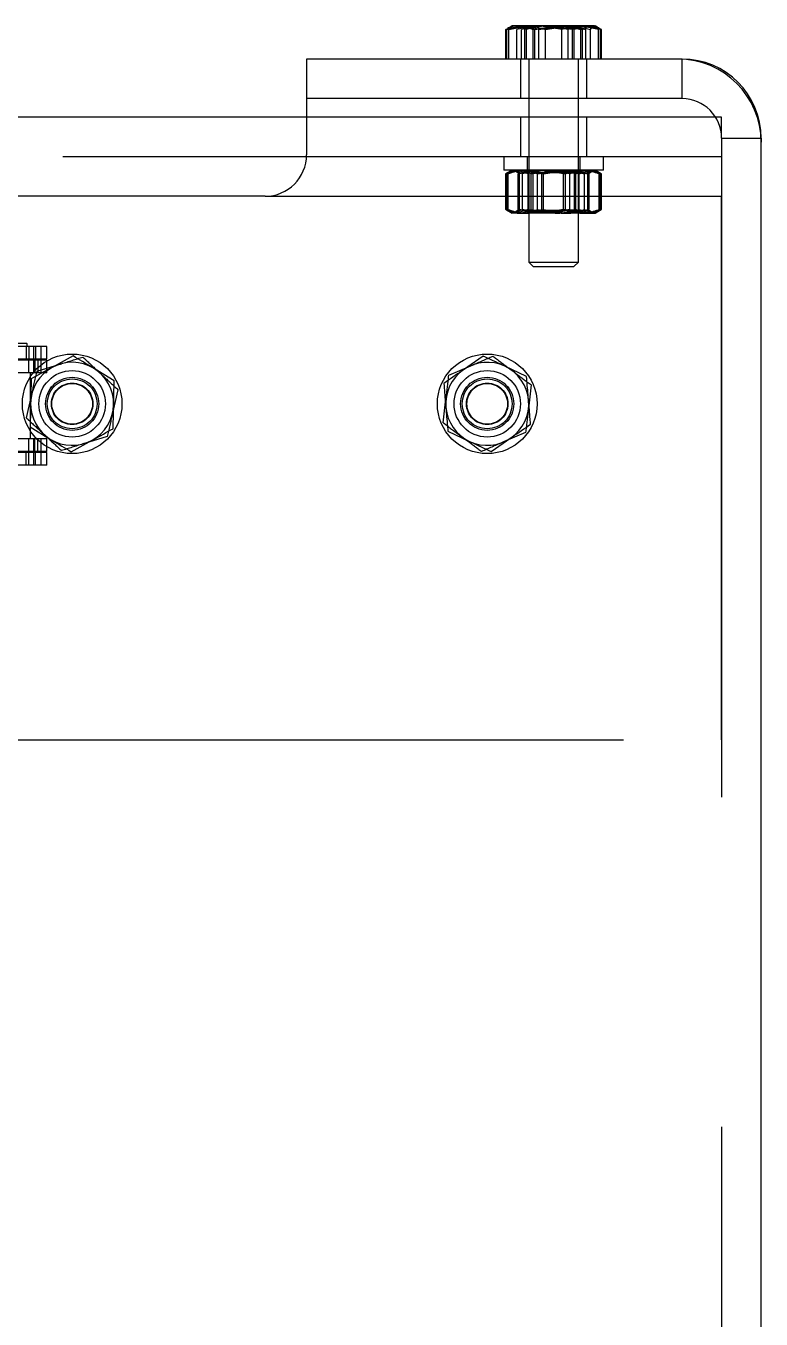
# Model space of a CAD drawing. Header units: metres. Extents: x 0 to 21025, y 0 to 14850.
# Drawn here: x 6456.7 to 6545.3, y 9191.4 to 9347.1 of the extents above; entities that cross this region are included whole.
import ezdxf

# ---------------------------------------------------------------- set-up
doc = ezdxf.new("R2010")
doc.units = ezdxf.units.M
doc.header["$LTSCALE"] = 25
doc.linetypes.add('HIDDEN2', pattern=[4.7625, 3.175, -1.5875])
doc.layers.add('SL4', color=4, linetype='Continuous')
doc.layers.add('ST1', color=7, linetype='HIDDEN2')

msp = doc.modelspace()

# ---------------------------------------------------------------- linework, layer by layer
at = {"layer": 'SL4'}
for p, q in [((6514.521, 9343.146), (6514.521, 9346.699)), ((6514.545, 9346.699), (6514.698, 9346.739)), ((6514.545, 9343.146), (6514.545, 9346.699)), ((6515.038, 9346.951), (6514.634, 9346.699)), ((6514.634, 9346.699), (6514.92, 9346.765)), ((6514.634, 9343.146), (6514.634, 9346.699)), ((6515.026, 9347.002), (6514.84, 9346.894)), ((6514.862, 9346.699), (6517.083, 9347.146)), ((6514.862, 9343.146), (6514.862, 9346.699)), ((6515.277, 9347.146), (6515.026, 9347.002)), ((6522.011, 9347.146), (6517.083, 9347.146)), ((6519.304, 9346.699), (6522.011, 9347.146)), ((6519.304, 9343.146), (6519.304, 9346.699)), ((6525.205, 9347.146), (6522.011, 9347.146)), ((6524.719, 9343.146), (6524.719, 9346.699)), ((6525.349, 9347.104), (6525.277, 9347.146)), ((6525.714, 9346.894), (6525.527, 9347.002)), ((6525.692, 9343.146), (6525.692, 9346.699)), ((6525.815, 9346.835), (6525.714, 9346.894)), ((6525.784, 9346.817), (6525.919, 9346.699)), ((6525.919, 9343.146), (6525.919, 9346.699)), ((6526.009, 9343.146), (6526.009, 9346.699)), ((6526.032, 9343.146), (6526.032, 9346.699)), ((6490.514, 9343.146), (6490.514, 9338.384)), ((6535.752, 9343.146), (6490.514, 9343.146)), ((6490.517, 9343.144), (6490.517, 9331.624)), ((6535.277, 9343.144), (6490.517, 9343.144)), ((6535.752, 9343.132), (6535.752, 9343.146)), ((6490.517, 9338.384), (6490.514, 9338.384)), ((6490.517, 9336.149), (5540.514, 9336.149)), ((6545.265, 9333.621), (6545.277, 9333.621)), ((6545.277, 9049.624), (6545.277, 9333.144)), ((6485.517, 9326.624), (6330.277, 9326.624)), ((6462.398, 9307.396), (6459.868, 9306.005)), ((6511.787, 9307.376), (6509.419, 9305.726)), ((6467.336, 9304.405), (6464.867, 9305.9)), ((6517.014, 9304.924), (6514.401, 9306.15)), ((6457.217, 9298.842), (6459.686, 9297.347)), ((6507.539, 9298.323), (6510.153, 9297.097)), ((6512.766, 9295.871), (6515.135, 9297.521)), ((6462.155, 9295.851), (6464.685, 9297.242))]:
    msp.add_line(p, q, dxfattribs=at)
for centre, radius, start, end in [((6535.277, 9333.144), 10, 0, 90), ((6535.752, 9333.621), 9.525, 0, 90), ((6485.517, 9331.624), 5, 270, 0), ((6462.277, 9301.624), 5, 118.79712, 178.79712), ((6462.277, 9301.624), 5, 58.79712, 118.79712), ((6462.277, 9301.624), 5, 358.79712, 58.79712), ((6512.277, 9301.624), 5, 124.86266, 184.86266), ((6512.277, 9301.624), 5, 64.86266, 124.86266), ((6512.277, 9301.624), 5, 4.86266, 64.86266), ((6462.277, 9301.624), 5, 178.79712, 238.79712), ((6462.277, 9301.624), 5, 298.79712, 358.79712), ((6512.277, 9301.624), 5, 184.86266, 244.86266), ((6512.277, 9301.624), 5, 304.86266, 4.86266), ((6512.277, 9301.624), 5, 244.86266, 304.86266), ((6462.277, 9301.624), 5, 238.79712, 298.79712)]:
    msp.add_arc(centre, radius, start, end, dxfattribs=at)
for points, knots in [([(6517.083, 9347.146), (6517.135, 9347.146), (6517.885, 9347.139), (6518.62, 9346.911), (6519.304, 9346.699)], [0, 0, 0, 0, 0.0702006, 1, 1, 1, 1]), ([(6522.011, 9347.146), (6522.075, 9347.146), (6522.99, 9347.139), (6523.886, 9346.911), (6524.719, 9346.699)], [0, 0, 0, 0, 0.0702006, 1, 1, 1, 1]), ([(6524.719, 9346.699), (6524.842, 9346.882), (6525.002, 9347.12), (6525.167, 9347.141), (6525.205, 9347.146)], [0, 0, 0, 0, 0.7681507, 1, 1, 1, 1]), ([(6525.205, 9347.146), (6525.335, 9347.09), (6525.5, 9347.018), (6525.658, 9346.755), (6525.692, 9346.699)], [0, 0, 0, 0, 0.7889992, 1, 1, 1, 1]), ([(6464.867, 9305.9), (6464.808, 9305.936), (6463.975, 9306.441), (6463.158, 9306.936), (6462.398, 9307.396)], [0, 0, 0, 0, 0.07020058, 1, 1, 1, 1]), ([(6514.401, 9306.15), (6514.339, 9306.179), (6513.456, 9306.593), (6512.591, 9306.999), (6511.787, 9307.376)], [0, 0, 0, 0, 0.0702006, 1, 1, 1, 1]), ([(6459.868, 9306.005), (6459.808, 9305.972), (6458.954, 9305.503), (6458.117, 9305.043), (6457.338, 9304.615)], [0, 0, 0, 0, 0.07020058, 1, 1, 1, 1]), ([(6509.419, 9305.726), (6509.362, 9305.687), (6508.563, 9305.13), (6507.779, 9304.584), (6507.05, 9304.076)], [0, 0, 0, 0, 0.0702006, 1, 1, 1, 1]), ([(6457.338, 9304.615), (6457.323, 9303.883), (6457.303, 9302.932), (6457.283, 9301.955), (6457.278, 9301.729)], [0, 0, 0, 0, 0.7681507, 1, 1, 1, 1]), ([(6467.276, 9301.519), (6467.28, 9301.745), (6467.301, 9302.722), (6467.321, 9303.674), (6467.336, 9304.405)], [0, 0, 0, 0, 0.2318493, 1, 1, 1, 1]), ([(6507.05, 9304.076), (6507.112, 9303.347), (6507.193, 9302.399), (6507.275, 9301.425), (6507.295, 9301.2)], [0, 0, 0, 0, 0.7681507, 1, 1, 1, 1]), ([(6517.259, 9302.047), (6517.239, 9302.273), (6517.157, 9303.246), (6517.076, 9304.195), (6517.014, 9304.924)], [0, 0, 0, 0, 0.2318493, 1, 1, 1, 1]), ([(6457.278, 9301.729), (6457.262, 9300.958), (6457.241, 9299.98), (6457.221, 9299.041), (6457.217, 9298.842)], [0, 0, 0, 0, 0.78899924, 1, 1, 1, 1]), ([(6467.215, 9298.632), (6467.219, 9298.831), (6467.239, 9299.771), (6467.259, 9300.748), (6467.276, 9301.519)], [0, 0, 0, 0, 0.2110008, 1, 1, 1, 1]), ([(6507.295, 9301.2), (6507.36, 9300.431), (6507.443, 9299.458), (6507.523, 9298.521), (6507.539, 9298.323)], [0, 0, 0, 0, 0.7889992, 1, 1, 1, 1]), ([(6517.503, 9299.171), (6517.487, 9299.369), (6517.407, 9300.305), (6517.324, 9301.279), (6517.259, 9302.047)], [0, 0, 0, 0, 0.2110008, 1, 1, 1, 1]), ([(6515.135, 9297.521), (6515.191, 9297.56), (6515.991, 9298.117), (6516.775, 9298.663), (6517.503, 9299.171)], [0, 0, 0, 0, 0.07020058, 1, 1, 1, 1]), ([(6464.685, 9297.242), (6464.745, 9297.275), (6465.599, 9297.744), (6466.437, 9298.205), (6467.215, 9298.632)], [0, 0, 0, 0, 0.07020058, 1, 1, 1, 1]), ([(6459.686, 9297.347), (6459.745, 9297.311), (6460.579, 9296.806), (6461.396, 9296.312), (6462.155, 9295.851)], [0, 0, 0, 0, 0.07020058, 1, 1, 1, 1]), ([(6510.153, 9297.097), (6510.215, 9297.068), (6511.097, 9296.654), (6511.962, 9296.248), (6512.766, 9295.871)], [0, 0, 0, 0, 0.0702006, 1, 1, 1, 1])]:
    msp.add_open_spline(points, degree=3, knots=knots, dxfattribs=at)
at = {"layer": 'ST1'}
for p, q in [((6514.521, 9346.699), (6516.158, 9347.146)), ((6514.758, 9346.804), (6514.521, 9346.699)), ((6514.857, 9346.851), (6514.545, 9346.699)), ((6514.698, 9346.739), (6516.277, 9347.146)), ((6514.84, 9346.894), (6514.739, 9346.835)), ((6514.92, 9346.765), (6516.575, 9347.146)), ((6517.083, 9347.146), (6515.28, 9347.146)), ((6515.835, 9343.146), (6515.835, 9346.699)), ((6516.396, 9343.146), (6516.396, 9346.699)), ((6516.813, 9343.146), (6516.813, 9346.699)), ((6517.004, 9343.146), (6517.004, 9346.699)), ((6517.794, 9346.699), (6520.672, 9347.146)), ((6517.794, 9343.146), (6517.794, 9346.699)), ((6518.009, 9346.699), (6520.875, 9347.146)), ((6518.009, 9343.146), (6518.009, 9346.699)), ((6518.515, 9346.699), (6521.336, 9347.146)), ((6518.515, 9343.146), (6518.515, 9346.699)), ((6521.25, 9346.699), (6518.542, 9347.146)), ((6522.038, 9346.699), (6519.217, 9347.146)), ((6522.545, 9346.699), (6519.679, 9347.146)), ((6522.759, 9346.699), (6519.881, 9347.146)), ((6521.25, 9343.146), (6521.25, 9346.699)), ((6522.038, 9343.146), (6522.038, 9346.699)), ((6522.545, 9343.146), (6522.545, 9346.699)), ((6522.759, 9343.146), (6522.759, 9346.699)), ((6525.692, 9346.699), (6523.471, 9347.146)), ((6523.55, 9343.146), (6523.55, 9346.699)), ((6523.741, 9343.146), (6523.741, 9346.699)), ((6525.919, 9346.699), (6523.979, 9347.146)), ((6524.158, 9343.146), (6524.158, 9346.699)), ((6526.009, 9346.699), (6524.277, 9347.146)), ((6526.032, 9346.699), (6524.396, 9347.146)), ((6525.527, 9347.002), (6525.349, 9347.104)), ((6516.277, 9343.146), (6516.277, 9338.384)), ((6517.277, 9343.146), (6517.277, 9318.701)), ((6523.277, 9318.701), (6523.277, 9343.146)), ((6524.277, 9338.384), (6524.277, 9343.146)), ((6535.752, 9338.384), (6535.752, 9343.146)), ((6535.752, 9338.384), (6535.752, 9343.132)), ((6535.752, 9338.384), (6490.517, 9338.384)), ((6540.514, 9336.149), (6490.517, 9336.149)), ((6516.277, 9336.149), (6516.277, 9331.386)), ((6524.277, 9331.386), (6524.277, 9336.149)), ((6540.514, 9333.621), (6540.514, 9336.149)), ((6540.514, 9333.621), (6540.514, 9049.146)), ((6540.514, 9333.621), (6545.277, 9333.621)), ((6540.514, 9333.621), (6545.265, 9333.621)), ((6545.277, 9333.621), (6545.277, 9333.144)), ((6540.514, 9331.386), (5540.514, 9331.386)), ((6514.277, 9331.386), (6514.277, 9329.786)), ((6517.077, 9331.386), (6517.077, 9329.786)), ((6523.477, 9329.786), (6523.477, 9331.386)), ((6526.277, 9329.786), (6526.277, 9331.386)), ((6526.277, 9329.786), (6514.277, 9329.786)), ((6514.508, 9325.033), (6514.508, 9329.339)), ((6514.965, 9329.521), (6514.596, 9329.339)), ((6514.596, 9325.033), (6514.596, 9329.339)), ((6515.277, 9329.786), (6514.612, 9329.402)), ((6514.717, 9325.033), (6514.717, 9329.339)), ((6514.785, 9325.033), (6514.785, 9329.339)), ((6516.148, 9329.339), (6515.433, 9329.786)), ((6516.543, 9329.339), (6515.57, 9329.786)), ((6517.198, 9329.339), (6515.853, 9329.786)), ((6515.987, 9325.033), (6515.987, 9329.339)), ((6516.148, 9325.033), (6516.148, 9329.339)), ((6516.543, 9325.033), (6516.543, 9329.339)), ((6517.198, 9325.033), (6517.198, 9329.339)), ((6517.277, 9329.786), (6517.777, 9329.436)), ((6517.586, 9329.339), (6520.471, 9329.786)), ((6517.586, 9325.033), (6517.586, 9329.339)), ((6522.392, 9329.436), (6517.777, 9329.436)), ((6517.777, 9329.436), (6517.777, 9324.962)), ((6518.329, 9329.339), (6521.169, 9329.786)), ((6518.329, 9325.033), (6518.329, 9329.339)), ((6521.478, 9329.339), (6518.733, 9329.786)), ((6518.846, 9329.339), (6521.626, 9329.786)), ((6518.846, 9325.033), (6518.846, 9329.339)), ((6521.707, 9329.339), (6518.928, 9329.786)), ((6519.075, 9329.339), (6521.821, 9329.786)), ((6519.075, 9325.033), (6519.075, 9329.339)), ((6522.224, 9329.339), (6519.384, 9329.786)), ((6522.967, 9329.339), (6520.083, 9329.786)), ((6521.478, 9325.033), (6521.478, 9329.339)), ((6521.707, 9325.033), (6521.707, 9329.339)), ((6522.224, 9325.033), (6522.224, 9329.339)), ((6522.777, 9329.436), (6522.392, 9329.436)), ((6522.777, 9329.436), (6523.277, 9329.786)), ((6522.777, 9324.962), (6522.777, 9329.436)), ((6522.967, 9325.033), (6522.967, 9329.339)), ((6523.355, 9329.339), (6524.701, 9329.786)), ((6523.355, 9325.033), (6523.355, 9329.339)), ((6524.01, 9329.339), (6524.984, 9329.786)), ((6524.01, 9325.033), (6524.01, 9329.339)), ((6524.405, 9329.339), (6525.121, 9329.786)), ((6524.405, 9325.033), (6524.405, 9329.339)), ((6524.566, 9325.033), (6524.566, 9329.339)), ((6525.941, 9329.402), (6525.277, 9329.786)), ((6525.768, 9325.033), (6525.768, 9329.339)), ((6525.836, 9325.033), (6525.836, 9329.339)), ((6525.929, 9329.381), (6526.046, 9329.339)), ((6525.957, 9325.033), (6525.957, 9329.339)), ((6526.046, 9325.033), (6526.046, 9329.339)), ((6485.517, 9326.624), (6540.514, 9326.624)), ((6540.514, 9261.149), (6540.514, 9326.624)), ((6514.965, 9324.852), (6514.596, 9325.033)), ((6514.612, 9324.97), (6515.277, 9324.586)), ((6515.853, 9324.586), (6515.277, 9324.586)), ((6516.148, 9325.033), (6515.433, 9324.586)), ((6516.543, 9325.033), (6515.57, 9324.586)), ((6517.198, 9325.033), (6515.853, 9324.586)), ((6520.083, 9324.586), (6515.853, 9324.586)), ((6517.777, 9324.962), (6517.277, 9324.611)), ((6517.277, 9324.611), (6522.815, 9324.611)), ((6517.277, 9324.611), (6517.277, 9324.586)), ((6517.586, 9325.033), (6520.471, 9324.586)), ((6517.777, 9324.962), (6522.777, 9324.962)), ((6518.329, 9325.033), (6521.169, 9324.586)), ((6521.478, 9325.033), (6518.733, 9324.586)), ((6518.846, 9325.033), (6521.626, 9324.586)), ((6521.707, 9325.033), (6518.928, 9324.586)), ((6519.075, 9325.033), (6521.821, 9324.586)), ((6522.224, 9325.033), (6519.384, 9324.586)), ((6522.967, 9325.033), (6520.083, 9324.586)), ((6524.506, 9324.586), (6520.083, 9324.586)), ((6523.277, 9324.611), (6522.777, 9324.962)), ((6522.815, 9324.611), (6523.277, 9324.611)), ((6523.277, 9324.586), (6523.277, 9324.611)), ((6523.355, 9325.033), (6524.701, 9324.586)), ((6524.01, 9325.033), (6524.984, 9324.586)), ((6524.405, 9325.033), (6525.121, 9324.586)), ((6524.506, 9324.586), (6525.277, 9324.586)), ((6525.277, 9324.586), (6525.941, 9324.97)), ((6525.929, 9324.991), (6526.046, 9325.033)), ((6517.277, 9318.701), (6523.277, 9318.701)), ((6517.277, 9318.701), (6517.831, 9318.146)), ((6517.831, 9318.146), (6522.722, 9318.146)), ((6522.722, 9318.146), (6523.277, 9318.701)), ((6457.642, 9308.541), (6453.831, 9308.541)), ((6456.834, 9308.873), (6455.247, 9308.873)), ((6456.746, 9308.541), (6456.746, 9307.021)), ((6456.834, 9308.873), (6456.834, 9308.541)), ((6456.834, 9308.873), (6456.861, 9308.873)), ((6456.861, 9308.541), (6456.861, 9308.873)), ((6457.077, 9308.541), (6457.077, 9307.021)), ((6457.87, 9308.541), (6457.642, 9308.541)), ((6457.642, 9307.021), (6457.642, 9308.541)), ((6457.87, 9308.541), (6457.87, 9307.021)), ((6459.229, 9308.541), (6457.87, 9308.541)), ((6458.541, 9307.021), (6458.541, 9308.541)), ((6459.229, 9307.021), (6459.229, 9308.541)), ((6457.642, 9307.021), (6453.831, 9307.021)), ((6457.642, 9306.869), (6455.536, 9306.869)), ((6457.024, 9306.869), (6457.024, 9305.349)), ((6457.87, 9307.021), (6457.642, 9307.021)), ((6459.229, 9306.869), (6457.642, 9306.869)), ((6457.642, 9305.349), (6457.642, 9306.869)), ((6457.782, 9306.869), (6457.782, 9305.349)), ((6459.229, 9307.021), (6457.87, 9307.021)), ((6458.127, 9306.869), (6458.127, 9305.349)), ((6458.541, 9305.349), (6458.541, 9306.869)), ((6459.229, 9305.349), (6459.229, 9306.869)), ((6457.642, 9305.349), (6455.536, 9305.349)), ((6457.269, 9297.419), (6457.269, 9305.349)), ((6459.229, 9305.349), (6457.573, 9305.349)), ((6458.044, 9305.55), (6460.802, 9306.401)), ((6507.653, 9305.081), (6510.306, 9306.219)), ((6517.583, 9303.9), (6517.242, 9301.033)), ((6456.76, 9299.921), (6457.402, 9302.735)), ((6467.793, 9303.326), (6467.151, 9300.512)), ((6506.971, 9299.348), (6507.312, 9302.214)), ((6466.51, 9297.697), (6463.751, 9296.846)), ((6516.901, 9298.166), (6514.248, 9297.028)), ((6457.642, 9297.419), (6455.536, 9297.419)), ((6457.024, 9297.419), (6457.024, 9295.899)), ((6459.229, 9297.419), (6457.642, 9297.419)), ((6457.642, 9295.899), (6457.642, 9297.419)), ((6457.782, 9295.899), (6457.782, 9297.419)), ((6458.127, 9295.899), (6458.127, 9297.419)), ((6458.541, 9295.899), (6458.541, 9297.419)), ((6459.229, 9295.899), (6459.229, 9297.419)), ((6457.642, 9295.747), (6453.831, 9295.747)), ((6457.642, 9295.899), (6455.536, 9295.899)), ((6456.746, 9294.227), (6456.746, 9295.747)), ((6457.077, 9294.227), (6457.077, 9295.747)), ((6459.229, 9295.899), (6457.642, 9295.899)), ((6457.87, 9295.747), (6457.642, 9295.747)), ((6457.642, 9294.227), (6457.642, 9295.747)), ((6457.87, 9294.227), (6457.87, 9295.747)), ((6459.229, 9295.747), (6457.87, 9295.747)), ((6458.541, 9294.227), (6458.541, 9295.747)), ((6459.229, 9294.227), (6459.229, 9295.747)), ((6457.642, 9294.227), (6453.831, 9294.227)), ((6457.87, 9294.227), (6457.642, 9294.227)), ((6459.229, 9294.227), (6457.87, 9294.227)), ((6330.271, 9261.149), (6540.514, 9261.149))]:
    msp.add_line(p, q, dxfattribs=at)
for centre, radius in [((6462.277, 9301.624), 6), ((6512.277, 9301.624), 6), ((6462.277, 9301.624), 4), ((6512.277, 9301.624), 4), ((6462.277, 9301.624), 3.2), ((6462.277, 9301.624), 3), ((6462.277, 9301.624), 2.5), ((6462.277, 9301.624), 2.446), ((6512.277, 9301.624), 3.2), ((6512.277, 9301.624), 3), ((6512.277, 9301.624), 2.5), ((6512.277, 9301.624), 2.446)]:
    msp.add_circle(centre, radius, dxfattribs=at)
msp.add_arc((6535.752, 9333.621), 4.763, 0, 90, dxfattribs=at)
for points, knots in [([(6515.348, 9347.146), (6515.31, 9347.141), (6515.145, 9347.12), (6514.985, 9346.882), (6514.862, 9346.699)], [0, 0, 0, 0, 0.2318493, 1, 1, 1, 1]), ([(6515.762, 9347.146), (6515.665, 9347.144), (6515.434, 9347.14), (6515.209, 9347.017), (6515.079, 9346.946)], [0, 0, 0, 0, 0.4221704, 1, 1, 1, 1]), ([(6515.679, 9347.146), (6515.589, 9347.146), (6515.418, 9347.146), (6515.251, 9347.049), (6515.172, 9347.003)], [0, 0, 0, 0, 0.5211296, 1, 1, 1, 1]), ([(6516.813, 9346.699), (6516.735, 9346.755), (6516.365, 9347.018), (6515.981, 9347.09), (6515.679, 9347.146)], [0, 0, 0, 0, 0.2110008, 1, 1, 1, 1]), ([(6517.004, 9346.699), (6516.918, 9346.755), (6516.514, 9347.018), (6516.094, 9347.09), (6515.762, 9347.146)], [0, 0, 0, 0, 0.2110008, 1, 1, 1, 1]), ([(6518.542, 9347.146), (6518.478, 9347.146), (6517.564, 9347.139), (6516.668, 9346.911), (6515.835, 9346.699)], [0, 0, 0, 0, 0.0702006, 1, 1, 1, 1]), ([(6516.158, 9347.146), (6516.197, 9347.146), (6516.749, 9347.139), (6517.291, 9346.911), (6517.794, 9346.699)], [0, 0, 0, 0, 0.0702006, 1, 1, 1, 1]), ([(6516.277, 9347.146), (6516.318, 9347.146), (6516.903, 9347.139), (6517.476, 9346.911), (6518.009, 9346.699)], [0, 0, 0, 0, 0.0702006, 1, 1, 1, 1]), ([(6519.217, 9347.146), (6519.15, 9347.146), (6518.197, 9347.139), (6517.264, 9346.911), (6516.396, 9346.699)], [0, 0, 0, 0, 0.0702006, 1, 1, 1, 1]), ([(6516.575, 9347.146), (6516.621, 9347.146), (6517.276, 9347.139), (6517.918, 9346.911), (6518.515, 9346.699)], [0, 0, 0, 0, 0.0702006, 1, 1, 1, 1]), ([(6519.679, 9347.146), (6519.611, 9347.146), (6518.643, 9347.139), (6517.694, 9346.911), (6516.813, 9346.699)], [0, 0, 0, 0, 0.0702006, 1, 1, 1, 1]), ([(6519.881, 9347.146), (6519.813, 9347.146), (6518.841, 9347.139), (6517.889, 9346.911), (6517.004, 9346.699)], [0, 0, 0, 0, 0.0702006, 1, 1, 1, 1]), ([(6520.672, 9347.146), (6520.74, 9347.146), (6521.712, 9347.139), (6522.664, 9346.911), (6523.55, 9346.699)], [0, 0, 0, 0, 0.0702006, 1, 1, 1, 1]), ([(6520.875, 9347.146), (6520.943, 9347.146), (6521.91, 9347.139), (6522.859, 9346.911), (6523.741, 9346.699)], [0, 0, 0, 0, 0.0702006, 1, 1, 1, 1]), ([(6523.471, 9347.146), (6523.418, 9347.146), (6522.668, 9347.139), (6521.933, 9346.911), (6521.25, 9346.699)], [0, 0, 0, 0, 0.0702006, 1, 1, 1, 1]), ([(6521.336, 9347.146), (6521.403, 9347.146), (6522.356, 9347.139), (6523.29, 9346.911), (6524.158, 9346.699)], [0, 0, 0, 0, 0.0702006, 1, 1, 1, 1]), ([(6523.979, 9347.146), (6523.933, 9347.146), (6523.277, 9347.139), (6522.635, 9346.911), (6522.038, 9346.699)], [0, 0, 0, 0, 0.0702006, 1, 1, 1, 1]), ([(6524.277, 9347.146), (6524.236, 9347.146), (6523.651, 9347.139), (6523.078, 9346.911), (6522.545, 9346.699)], [0, 0, 0, 0, 0.0702006, 1, 1, 1, 1]), ([(6524.396, 9347.146), (6524.357, 9347.146), (6523.804, 9347.139), (6523.263, 9346.911), (6522.759, 9346.699)], [0, 0, 0, 0, 0.07020058, 1, 1, 1, 1]), ([(6523.55, 9346.699), (6523.864, 9346.882), (6524.274, 9347.12), (6524.694, 9347.141), (6524.791, 9347.146)], [0, 0, 0, 0, 0.7681507, 1, 1, 1, 1]), ([(6523.741, 9346.699), (6524.028, 9346.882), (6524.402, 9347.12), (6524.786, 9347.141), (6524.875, 9347.146)], [0, 0, 0, 0, 0.7681507, 1, 1, 1, 1]), ([(6524.791, 9347.146), (6525.122, 9347.09), (6525.543, 9347.018), (6525.947, 9346.755), (6526.032, 9346.699)], [0, 0, 0, 0, 0.7889992, 1, 1, 1, 1]), ([(6524.875, 9347.146), (6525.178, 9347.09), (6525.562, 9347.018), (6525.931, 9346.755), (6526.009, 9346.699)], [0, 0, 0, 0, 0.7889992, 1, 1, 1, 1]), ([(6525.518, 9346.948), (6525.591, 9346.931), (6525.682, 9346.91), (6525.768, 9346.831), (6525.784, 9346.817)], [0, 0, 0, 0, 0.8204895, 1, 1, 1, 1]), ([(6515.853, 9329.786), (6515.821, 9329.786), (6515.367, 9329.779), (6514.921, 9329.551), (6514.508, 9329.339)], [0, 0, 0, 0, 0.0702006, 1, 1, 1, 1]), ([(6514.508, 9329.339), (6514.637, 9329.407), (6515.138, 9329.669), (6515.66, 9329.736), (6516.047, 9329.786)], [0, 0, 0, 0, 0.2575513, 1, 1, 1, 1]), ([(6514.596, 9329.339), (6514.753, 9329.407), (6515.361, 9329.669), (6515.993, 9329.736), (6516.463, 9329.786)], [0, 0, 0, 0, 0.2575513, 1, 1, 1, 1]), ([(6514.717, 9329.339), (6514.891, 9329.407), (6515.563, 9329.669), (6516.263, 9329.736), (6516.782, 9329.786)], [0, 0, 0, 0, 0.2575513, 1, 1, 1, 1]), ([(6514.785, 9329.339), (6514.965, 9329.407), (6515.665, 9329.669), (6516.391, 9329.736), (6516.93, 9329.786)], [0, 0, 0, 0, 0.2575513, 1, 1, 1, 1]), ([(6518.733, 9329.786), (6518.668, 9329.786), (6517.74, 9329.779), (6516.832, 9329.551), (6515.987, 9329.339)], [0, 0, 0, 0, 0.0702006, 1, 1, 1, 1]), ([(6516.047, 9329.786), (6516.187, 9329.779), (6516.708, 9329.755), (6517.215, 9329.515), (6517.586, 9329.339)], [0, 0, 0, 0, 0.2686336, 1, 1, 1, 1]), ([(6518.928, 9329.786), (6518.862, 9329.786), (6517.923, 9329.779), (6517.003, 9329.551), (6516.148, 9329.339)], [0, 0, 0, 0, 0.0702006, 1, 1, 1, 1]), ([(6516.463, 9329.786), (6516.632, 9329.779), (6517.264, 9329.755), (6517.879, 9329.515), (6518.329, 9329.339)], [0, 0, 0, 0, 0.2686336, 1, 1, 1, 1]), ([(6519.384, 9329.786), (6519.317, 9329.786), (6518.357, 9329.779), (6517.417, 9329.551), (6516.543, 9329.339)], [0, 0, 0, 0, 0.0702006, 1, 1, 1, 1]), ([(6516.782, 9329.786), (6516.969, 9329.779), (6517.668, 9329.755), (6518.348, 9329.515), (6518.846, 9329.339)], [0, 0, 0, 0, 0.2686336, 1, 1, 1, 1]), ([(6516.93, 9329.786), (6517.125, 9329.779), (6517.851, 9329.755), (6518.558, 9329.515), (6519.075, 9329.339)], [0, 0, 0, 0, 0.2686336, 1, 1, 1, 1]), ([(6520.083, 9329.786), (6520.014, 9329.786), (6519.04, 9329.779), (6518.086, 9329.551), (6517.198, 9329.339)], [0, 0, 0, 0, 0.0702006, 1, 1, 1, 1]), ([(6520.471, 9329.786), (6520.539, 9329.786), (6521.513, 9329.779), (6522.468, 9329.551), (6523.355, 9329.339)], [0, 0, 0, 0, 0.0702006, 1, 1, 1, 1]), ([(6521.169, 9329.786), (6521.237, 9329.786), (6522.196, 9329.779), (6523.136, 9329.551), (6524.01, 9329.339)], [0, 0, 0, 0, 0.0702006, 1, 1, 1, 1]), ([(6521.478, 9329.339), (6521.658, 9329.407), (6522.357, 9329.669), (6523.084, 9329.736), (6523.623, 9329.786)], [0, 0, 0, 0, 0.2575513, 1, 1, 1, 1]), ([(6521.626, 9329.786), (6521.692, 9329.786), (6522.63, 9329.779), (6523.55, 9329.551), (6524.405, 9329.339)], [0, 0, 0, 0, 0.0702006, 1, 1, 1, 1]), ([(6521.707, 9329.339), (6521.881, 9329.407), (6522.554, 9329.669), (6523.253, 9329.736), (6523.772, 9329.786)], [0, 0, 0, 0, 0.2575513, 1, 1, 1, 1]), ([(6521.821, 9329.786), (6521.886, 9329.786), (6522.813, 9329.779), (6523.722, 9329.551), (6524.566, 9329.339)], [0, 0, 0, 0, 0.0702006, 1, 1, 1, 1]), ([(6522.224, 9329.339), (6522.381, 9329.407), (6522.989, 9329.669), (6523.621, 9329.736), (6524.091, 9329.786)], [0, 0, 0, 0, 0.25755135, 1, 1, 1, 1]), ([(6522.967, 9329.339), (6523.096, 9329.407), (6523.598, 9329.669), (6524.119, 9329.736), (6524.506, 9329.786)], [0, 0, 0, 0, 0.2575513, 1, 1, 1, 1]), ([(6523.623, 9329.786), (6523.818, 9329.779), (6524.544, 9329.755), (6525.251, 9329.515), (6525.768, 9329.339)], [0, 0, 0, 0, 0.2686336, 1, 1, 1, 1]), ([(6523.772, 9329.786), (6523.959, 9329.779), (6524.658, 9329.755), (6525.338, 9329.515), (6525.836, 9329.339)], [0, 0, 0, 0, 0.26863361, 1, 1, 1, 1]), ([(6524.091, 9329.786), (6524.261, 9329.779), (6524.892, 9329.755), (6525.507, 9329.515), (6525.957, 9329.339)], [0, 0, 0, 0, 0.2686336, 1, 1, 1, 1]), ([(6524.506, 9329.786), (6524.646, 9329.779), (6525.167, 9329.755), (6525.675, 9329.515), (6526.046, 9329.339)], [0, 0, 0, 0, 0.2686336, 1, 1, 1, 1]), ([(6515.853, 9324.586), (6515.821, 9324.587), (6515.367, 9324.593), (6514.921, 9324.821), (6514.508, 9325.033)], [0, 0, 0, 0, 0.0702006, 1, 1, 1, 1]), ([(6514.508, 9325.033), (6514.637, 9324.965), (6515.138, 9324.703), (6515.66, 9324.636), (6516.047, 9324.586)], [0, 0, 0, 0, 0.2575513, 1, 1, 1, 1]), ([(6514.596, 9325.033), (6514.753, 9324.965), (6515.361, 9324.703), (6515.993, 9324.636), (6516.463, 9324.586)], [0, 0, 0, 0, 0.2575513, 1, 1, 1, 1]), ([(6514.717, 9325.033), (6514.891, 9324.965), (6515.563, 9324.703), (6516.263, 9324.636), (6516.782, 9324.586)], [0, 0, 0, 0, 0.2575513, 1, 1, 1, 1]), ([(6514.785, 9325.033), (6514.965, 9324.965), (6515.665, 9324.703), (6516.391, 9324.636), (6516.93, 9324.586)], [0, 0, 0, 0, 0.2575513, 1, 1, 1, 1]), ([(6515.433, 9324.586), (6515.416, 9324.586), (6515.309, 9324.586), (6515.204, 9324.684), (6515.116, 9324.766)], [0, 0, 0, 0, 0.1588467, 1, 1, 1, 1]), ([(6515.386, 9324.586), (6515.372, 9324.586), (6515.297, 9324.585), (6515.224, 9324.665), (6515.165, 9324.73)], [0, 0, 0, 0, 0.1913001, 1, 1, 1, 1]), ([(6518.733, 9324.586), (6518.668, 9324.587), (6517.74, 9324.593), (6516.832, 9324.821), (6515.987, 9325.033)], [0, 0, 0, 0, 0.0702006, 1, 1, 1, 1]), ([(6516.047, 9324.586), (6516.187, 9324.593), (6516.708, 9324.617), (6517.215, 9324.857), (6517.586, 9325.033)], [0, 0, 0, 0, 0.2686336, 1, 1, 1, 1]), ([(6518.928, 9324.586), (6518.862, 9324.587), (6517.923, 9324.593), (6517.003, 9324.821), (6516.148, 9325.033)], [0, 0, 0, 0, 0.0702006, 1, 1, 1, 1]), ([(6516.463, 9324.586), (6516.632, 9324.593), (6517.264, 9324.617), (6517.879, 9324.857), (6518.329, 9325.033)], [0, 0, 0, 0, 0.2686336, 1, 1, 1, 1]), ([(6519.384, 9324.586), (6519.317, 9324.587), (6518.357, 9324.593), (6517.417, 9324.821), (6516.543, 9325.033)], [0, 0, 0, 0, 0.0702006, 1, 1, 1, 1]), ([(6516.782, 9324.586), (6516.969, 9324.593), (6517.668, 9324.617), (6518.348, 9324.857), (6518.846, 9325.033)], [0, 0, 0, 0, 0.2686336, 1, 1, 1, 1]), ([(6516.93, 9324.586), (6517.125, 9324.593), (6517.851, 9324.617), (6518.558, 9324.857), (6519.075, 9325.033)], [0, 0, 0, 0, 0.2686336, 1, 1, 1, 1]), ([(6520.083, 9324.586), (6520.014, 9324.587), (6519.04, 9324.593), (6518.086, 9324.821), (6517.198, 9325.033)], [0, 0, 0, 0, 0.0702006, 1, 1, 1, 1]), ([(6520.471, 9324.586), (6520.539, 9324.587), (6521.513, 9324.593), (6522.468, 9324.821), (6523.355, 9325.033)], [0, 0, 0, 0, 0.0702006, 1, 1, 1, 1]), ([(6521.169, 9324.586), (6521.237, 9324.587), (6522.196, 9324.593), (6523.136, 9324.821), (6524.01, 9325.033)], [0, 0, 0, 0, 0.0702006, 1, 1, 1, 1]), ([(6521.478, 9325.033), (6521.658, 9324.965), (6522.357, 9324.703), (6523.084, 9324.636), (6523.623, 9324.586)], [0, 0, 0, 0, 0.2575513, 1, 1, 1, 1]), ([(6521.626, 9324.586), (6521.692, 9324.587), (6522.63, 9324.593), (6523.55, 9324.821), (6524.405, 9325.033)], [0, 0, 0, 0, 0.0702006, 1, 1, 1, 1]), ([(6521.707, 9325.033), (6521.881, 9324.965), (6522.554, 9324.703), (6523.253, 9324.636), (6523.772, 9324.586)], [0, 0, 0, 0, 0.25755135, 1, 1, 1, 1]), ([(6521.821, 9324.586), (6521.886, 9324.587), (6522.813, 9324.593), (6523.722, 9324.821), (6524.566, 9325.033)], [0, 0, 0, 0, 0.0702006, 1, 1, 1, 1]), ([(6522.224, 9325.033), (6522.381, 9324.965), (6522.989, 9324.703), (6523.621, 9324.636), (6524.091, 9324.586)], [0, 0, 0, 0, 0.2575513, 1, 1, 1, 1]), ([(6522.967, 9325.033), (6523.096, 9324.965), (6523.598, 9324.703), (6524.119, 9324.636), (6524.506, 9324.586)], [0, 0, 0, 0, 0.2575513, 1, 1, 1, 1]), ([(6523.623, 9324.586), (6523.818, 9324.593), (6524.544, 9324.617), (6525.251, 9324.857), (6525.768, 9325.033)], [0, 0, 0, 0, 0.26863361, 1, 1, 1, 1]), ([(6523.772, 9324.586), (6523.959, 9324.593), (6524.658, 9324.617), (6525.338, 9324.857), (6525.836, 9325.033)], [0, 0, 0, 0, 0.2686336, 1, 1, 1, 1]), ([(6524.091, 9324.586), (6524.261, 9324.593), (6524.892, 9324.617), (6525.507, 9324.857), (6525.957, 9325.033)], [0, 0, 0, 0, 0.2686336, 1, 1, 1, 1]), ([(6524.506, 9324.586), (6524.646, 9324.593), (6525.167, 9324.617), (6525.675, 9324.857), (6526.046, 9325.033)], [0, 0, 0, 0, 0.2686336, 1, 1, 1, 1]), ([(6524.984, 9324.586), (6525.007, 9324.586), (6525.211, 9324.588), (6525.411, 9324.728), (6525.589, 9324.852)], [0, 0, 0, 0, 0.1130432, 1, 1, 1, 1]), ([(6525.121, 9324.586), (6525.138, 9324.586), (6525.244, 9324.586), (6525.349, 9324.684), (6525.437, 9324.766)], [0, 0, 0, 0, 0.1588467, 1, 1, 1, 1]), ([(6525.167, 9324.586), (6525.181, 9324.586), (6525.256, 9324.585), (6525.329, 9324.665), (6525.388, 9324.73)], [0, 0, 0, 0, 0.1913001, 1, 1, 1, 1]), ([(6460.802, 9306.401), (6460.868, 9306.421), (6461.799, 9306.709), (6462.712, 9306.991), (6463.561, 9307.253)], [0, 0, 0, 0, 0.0702006, 1, 1, 1, 1]), ([(6463.561, 9307.253), (6463.738, 9307.088), (6464.428, 9306.448), (6465.145, 9305.783), (6465.677, 9305.289)], [0, 0, 0, 0, 0.2575513, 1, 1, 1, 1]), ([(6510.306, 9306.219), (6510.368, 9306.246), (6511.264, 9306.63), (6512.142, 9307.007), (6512.959, 9307.357)], [0, 0, 0, 0, 0.0702006, 1, 1, 1, 1]), ([(6512.959, 9307.357), (6513.153, 9307.212), (6513.906, 9306.648), (6514.689, 9306.063), (6515.271, 9305.628)], [0, 0, 0, 0, 0.2575513, 1, 1, 1, 1]), ([(6457.402, 9302.735), (6457.417, 9302.802), (6457.634, 9303.753), (6457.846, 9304.684), (6458.044, 9305.55)], [0, 0, 0, 0, 0.0702006, 1, 1, 1, 1]), ([(6465.677, 9305.289), (6465.869, 9305.111), (6466.586, 9304.446), (6467.283, 9303.799), (6467.793, 9303.326)], [0, 0, 0, 0, 0.2686336, 1, 1, 1, 1]), ([(6515.271, 9305.628), (6515.481, 9305.471), (6516.263, 9304.886), (6517.025, 9304.316), (6517.583, 9303.9)], [0, 0, 0, 0, 0.2686336, 1, 1, 1, 1]), ([(6507.312, 9302.214), (6507.32, 9302.282), (6507.435, 9303.25), (6507.548, 9304.199), (6507.653, 9305.081)], [0, 0, 0, 0, 0.0702006, 1, 1, 1, 1]), ([(6517.242, 9301.033), (6517.234, 9300.965), (6517.118, 9299.997), (6517.006, 9299.048), (6516.901, 9298.166)], [0, 0, 0, 0, 0.0702006, 1, 1, 1, 1]), ([(6456.76, 9299.921), (6456.938, 9299.756), (6457.627, 9299.116), (6458.344, 9298.451), (6458.876, 9297.958)], [0, 0, 0, 0, 0.25755135, 1, 1, 1, 1]), ([(6467.151, 9300.512), (6467.136, 9300.445), (6466.919, 9299.495), (6466.707, 9298.563), (6466.51, 9297.697)], [0, 0, 0, 0, 0.0702006, 1, 1, 1, 1]), ([(6506.971, 9299.348), (6507.165, 9299.202), (6507.918, 9298.639), (6508.701, 9298.054), (6509.283, 9297.619)], [0, 0, 0, 0, 0.2575513, 1, 1, 1, 1]), ([(6458.876, 9297.958), (6459.069, 9297.779), (6459.785, 9297.115), (6460.483, 9296.468), (6460.993, 9295.995)], [0, 0, 0, 0, 0.2686336, 1, 1, 1, 1]), ([(6509.283, 9297.619), (6509.493, 9297.462), (6510.276, 9296.877), (6511.037, 9296.307), (6511.595, 9295.89)], [0, 0, 0, 0, 0.2686336, 1, 1, 1, 1]), ([(6463.751, 9296.846), (6463.686, 9296.826), (6462.754, 9296.538), (6461.841, 9296.257), (6460.993, 9295.995)], [0, 0, 0, 0, 0.0702006, 1, 1, 1, 1]), ([(6514.248, 9297.028), (6514.185, 9297.002), (6513.289, 9296.617), (6512.411, 9296.241), (6511.595, 9295.89)], [0, 0, 0, 0, 0.0702006, 1, 1, 1, 1])]:
    msp.add_open_spline(points, degree=3, knots=knots, dxfattribs=at)

doc.saveas('drawing.dxf')
